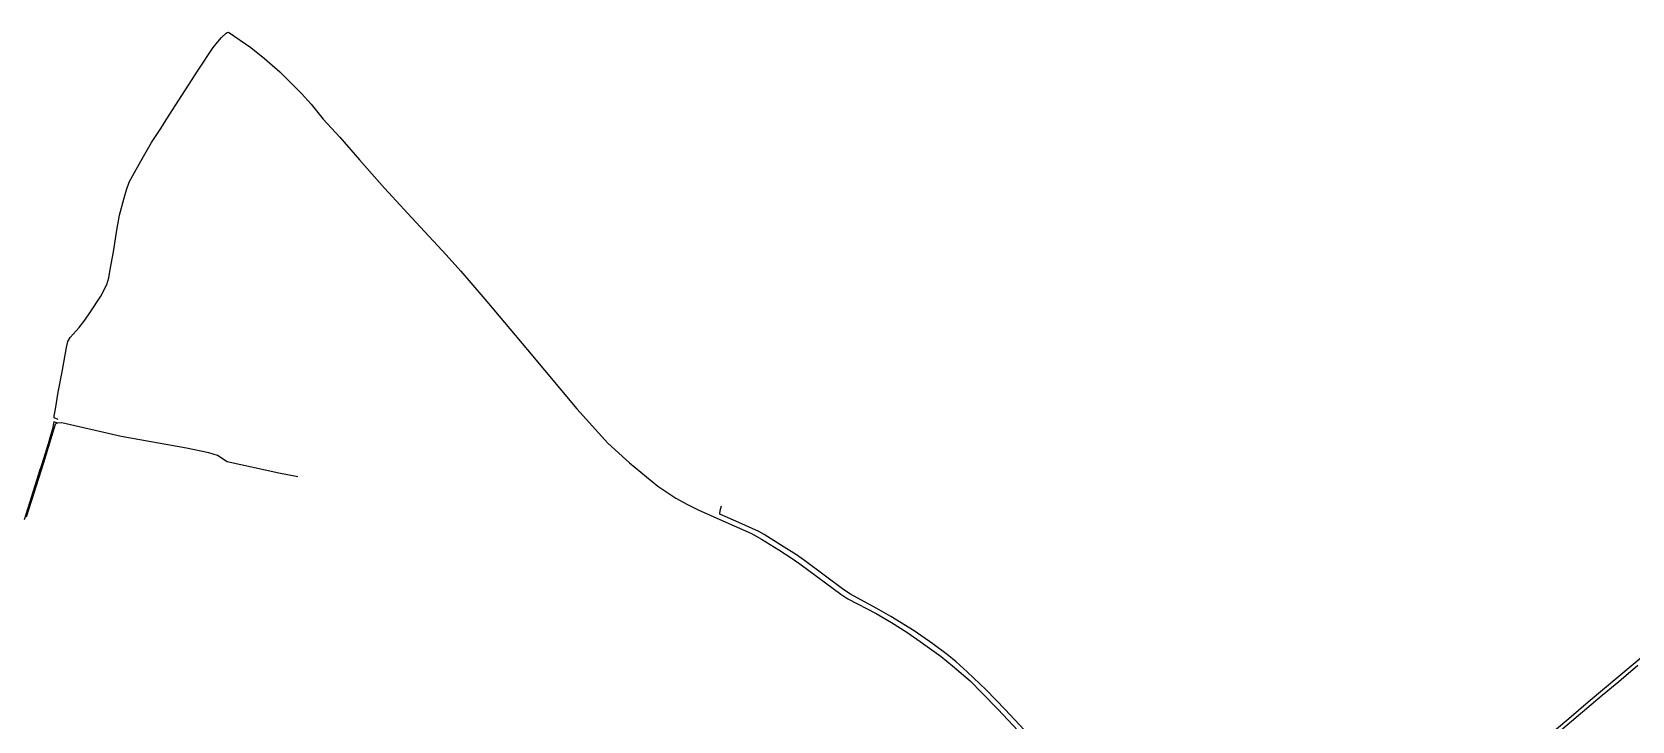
# Model space of a CAD drawing. Header units: millimetres. Extents: x 487814 to 495125, y 4392873 to 4398925.
# Drawn here: x 490261 to 491882, y 4398227 to 4398925 of the extents above; entities that cross this region are included whole.
import ezdxf

# ---------------------------------------------------------------- set-up
doc = ezdxf.new("R2010")
doc.units = ezdxf.units.MM
doc.layers.add('Cartografia_Base', color=8, linetype='Continuous')

msp = doc.modelspace()

# ---------------------------------------------------------------- linework, layer by layer
at = {"layer": 'Cartografia_Base'}
for points in [[(490287.1, 4398532.5, 164.1), (490282.9, 4398534, 164.7), (490283.1, 4398536.1, 164.6), (490284.4, 4398542.9, 164.3), (490287, 4398560, 163.8), (490291.2, 4398580.8, 163.3), (490295.6, 4398605.5, 162.3), (490297, 4398611.6, 162.2), (490299.4, 4398615.6, 162.1), (490308.3, 4398625.8, 162), (490314, 4398633.1, 161.7), (490319.9, 4398641.5, 161.5), (490330.2, 4398657.5, 161.7), (490336.4, 4398669.1, 161.9), (490338.4, 4398675.9, 161.9), (490339.6, 4398682.3, 161.9), (490340.8, 4398689.7, 162.1), (490343.1, 4398702.3, 162.2), (490346.5, 4398724.1, 162.5), (490349.3, 4398739.5, 162.6), (490353.5, 4398755.8, 162.7), (490356.4, 4398765.1, 163), (490359.2, 4398772.9, 163), (490362.6, 4398779.7, 162.8), (490370.7, 4398794, 162.8), (490381.8, 4398813, 162.9), (490391.1, 4398827.1, 163), (490396.5, 4398835.9, 162.9), (490412.5, 4398860.8, 162.7), (490429.1, 4398886.3, 162.6), (490444.3, 4398909.2, 163), (490448.8, 4398914.9, 162.6), (490452.7, 4398919.4, 162.4), (490457.4, 4398923.9, 162.3), (490458.3, 4398924.5, 162.6), (490459.8, 4398925, 162.4), (490482.3, 4398909.4, 162), (490496.1, 4398898.3, 161.5), (490511.8, 4398884.5, 160.9), (490523.9, 4398872.5, 160.5), (490533.5, 4398862.6, 160.1), (490543.3, 4398851.9, 159.9), (490555.7, 4398836.8, 159.4), (490572.6, 4398818.4, 158.6), (490592.5, 4398795.4, 157.4), (490617.8, 4398766.9, 155.5), (490645.4, 4398736.8, 153.8), (490680.3, 4398699.3, 152.7), (490695, 4398682.6, 152.4), (490721.4, 4398651.9, 151.9), (490762.8, 4398602.9, 151.7), (490812.6, 4398543.3, 150.8), (490844, 4398508.3, 150.3), (490866.1, 4398488.4, 149.6), (490894.7, 4398464.9, 148.9), (490912.9, 4398452.6, 148.5), (490924.9, 4398446.2, 148.5), (490935.5, 4398440.8, 148.1), (490954.5, 4398432.6, 148.1), (490989.7, 4398416.8, 147.6), (490999.7, 4398411.1, 147.5), (491017.3, 4398400.3, 147.4), (491032, 4398390.8, 147.3), (491040, 4398385.1, 147.3), (491080, 4398355.4, 146.4), (491087.2, 4398350.8, 146.4), (491115.8, 4398336, 145.6), (491131.4, 4398326.8, 145.6), (491147, 4398316.9, 145.6), (491160.7, 4398307.5, 145.3), (491182, 4398292.2, 144.7), (491193.2, 4398282.9, 144.5), (491211.1, 4398267.5, 144.3), (491223.2, 4398255.5, 144.2), (491239.4, 4398238.8, 144), (491270, 4398206.3, 143.5)], [(490286.7, 4398528.8, 164.2), (490282.6, 4398529.9, 164.7), (490281.3, 4398523.1, 164.9), (490279.4, 4398516.2, 164.9), (490277, 4398507.8, 165), (490270.6, 4398487.3, 165.1), (490268.3, 4398480.3, 165.1), (490265.6, 4398471.6, 165.2), (490252.6, 4398430.7, 165.6)], [(490530.1, 4398474.4, 158.6), (490510.6, 4398478, 159.6), (490458.2, 4398489.7, 160.6), (490448.4, 4398495.9, 160.8), (490439.9, 4398498.7, 161.7), (490417.1, 4398503.5, 162.1), (490350.9, 4398515.3, 164.1), (490290.9, 4398528.9, 165.5), (490286.7, 4398528.8, 165.5), (490285, 4398528.5, 165.5), (490284, 4398527.2, 165.5), (490272.3, 4398488.6, 165.9), (490254.6, 4398433.4, 166.3)], [(491266, 4398217.9, 143.4), (491246.7, 4398238.5, 143.9), (491227.3, 4398258.5, 144.2), (491208.3, 4398276.8, 144.7), (491196.9, 4398286.8, 144.5), (491187.9, 4398294.4, 144.5), (491173.5, 4398305, 144.9), (491154.6, 4398318.3, 145.4), (491130.8, 4398333, 145.6), (491116.5, 4398341, 145.9), (491100.3, 4398349.7, 146.1), (491090, 4398355.6, 146.1), (491083.1, 4398360, 146.1), (491043.3, 4398389.5, 147), (491035.1, 4398395.4, 147.1), (491020.2, 4398404.9, 147.1), (491002.5, 4398415.8, 147.3), (490997.1, 4398418.9, 147.3), (490976.9, 4398428, 148.1), (490957.5, 4398436.4, 148.4), (490958, 4398440.3, 147.8), (490959.1, 4398445.1, 148.4)], [(491912.1, 4398308.5, 152.2), (491837.4, 4398246.1, 157.2), (491817.7, 4398229.1, 159.4), (491794.8, 4398209.9, 158)], [(491796.1, 4398206.3, 158.4), (491851.6, 4398253.3, 155.6), (491868.5, 4398267.1, 153.9), (491887.7, 4398283.4, 153.3)]]:
    msp.add_polyline3d(points, dxfattribs=at)

doc.saveas('drawing.dxf')
